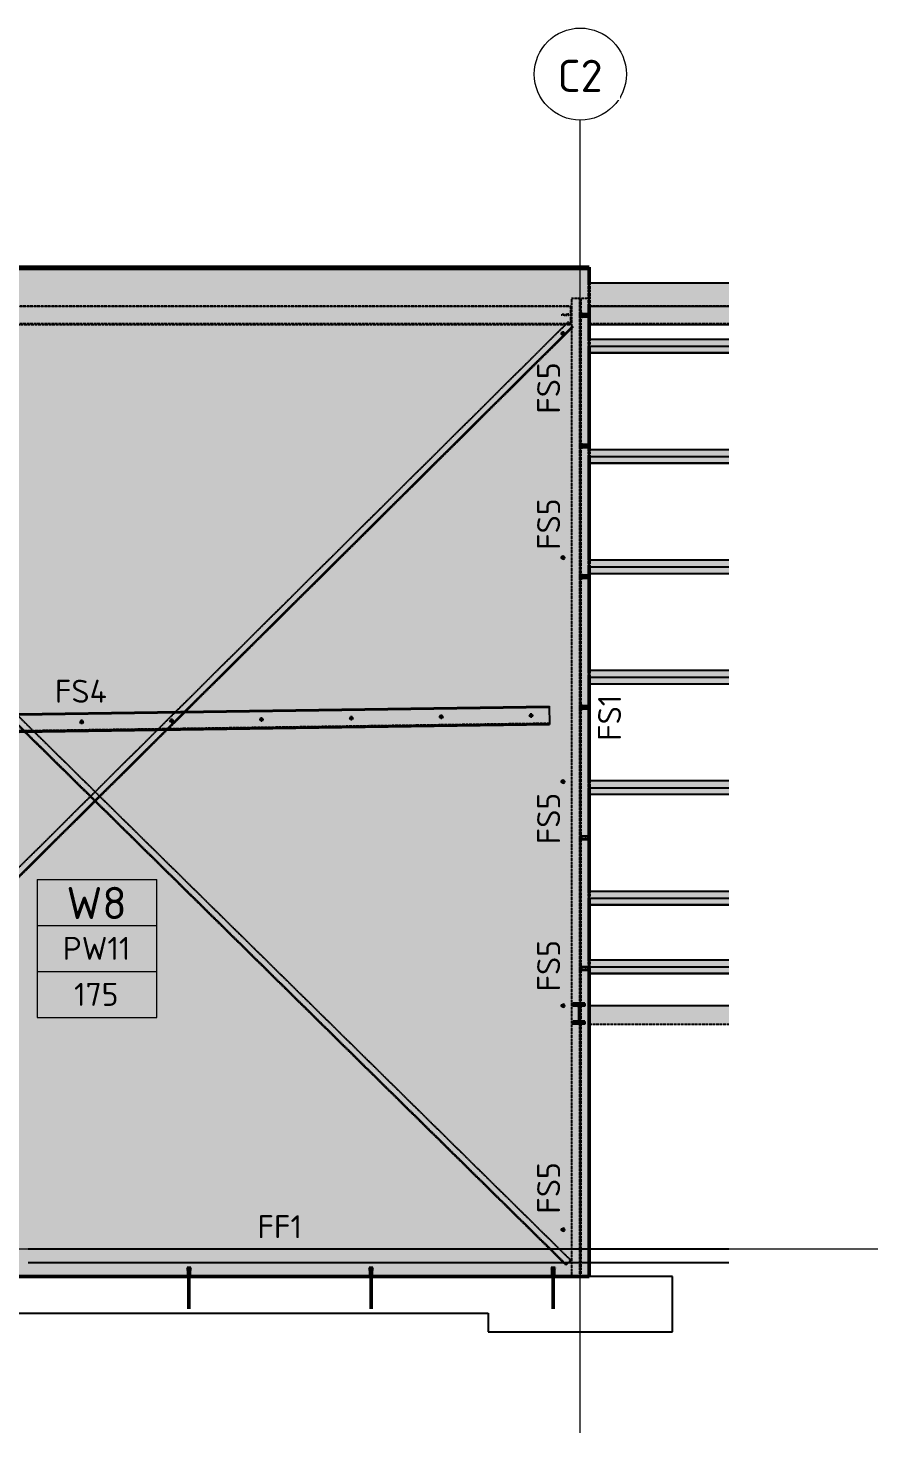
# Model space of a CAD drawing. Header units: millimetres. Extents: x -1292747 to -1174108, y -8316 to 50210.
# Drawn here: x -1259124 to -1249891, y 3200 to 18470 of the extents above; entities that cross this region are included whole.
import ezdxf

# ---------------------------------------------------------------- set-up
doc = ezdxf.new("R2010")
doc.units = ezdxf.units.MM
for name, pattern in [('Hidden', [4, 3, -1]), ('Hidden Double', [7, 5, -2]), ('Hidden Half', [3, 2, -1])]:
    doc.linetypes.add(name, pattern=pattern)
for name, color, linetype, lineweight in [('A-060-M_DETAIL', 3, 'Continuous', 25), ('A-200-A_WALL', 211, 'Continuous', 18), ('A-200-H_WALL', 111, 'Continuous', 13), ('A-200-M_WALL_EXT', 113, 'Continuous', 13), ('A-200-MH_WALL', 110, 'Hidden', 13), ('A-230-M_FLOOR', 192, 'Continuous', 13), ('A-230-MH_FLOOR', 190, 'Hidden Double', 13), ('S-160-M_FOUND', 171, 'Continuous', 13), ('S-280-M_STRUCT_FRAME', 12, 'Continuous', 13), ('S-280-MH_COLUMN', 52, 'Hidden Half', 13), ('Z-030-M_GRID', 191, 'Continuous', 13), ('Z-033_T_GRIDREF', 31, 'Continuous', 13), ('Z-060-M_DETAIL', 92, 'Continuous', 25), ('Z-230-A_LEVEL', 51, 'Continuous', 13)]:
    doc.layers.add(name, color=color, linetype=linetype, lineweight=lineweight)
doc.styles.add('ISOCPEUR', font='isocpeur.ttf', dxfattribs={"height": 250})
doc.styles.add('ISOCPEUR_1', font='isocpeur.ttf', dxfattribs={"height": 350})
doc.styles.add('ISOCPEUR_B', font='', dxfattribs={"height": 350})
doc.styles.get('ISOCPEUR_B').set_extended_font_data('ISOCPEUR', bold=True)

# ---------------------------------------------------------------- blocks, each defined once
blk = doc.blocks.new('NRP_Framing-Steel-SHS - S444 - 200x200x6_0SHS-3935580-S3_501-PRECAST SECTION 3C')
at = {"layer": 'S-280-M_STRUCT_FRAME', "linetype": 'Hidden', "lineweight": 25}
for p, q in [((-1653454, 15442), (-1654973, 15442)), ((-1653454, 15254), (-1654973, 15254))]:
    blk.add_line(p, q, dxfattribs=at)
blk = doc.blocks.new('NRP_Framing-Steel-UB - R108 - 200UB25_4-4138963-S3_501-PRECAST SECTION 3C')
at = {"layer": 'S-280-M_STRUCT_FRAME', "linetype": 'Hidden', "lineweight": 25}
h = blk.add_hatch(color=256, dxfattribs=at)
h.paths.add_polyline_path([(-1655151, 7668), (-1655018, 7668), (-1655018, 7676), (-1655151, 7676)])
h.paths.add_polyline_path([(-1655075, 7676), (-1655078, 7678), (-1655081, 7681), (-1655082, 7685), (-1655081, 7859), (-1655078, 7862), (-1655075, 7864), (-1655092, 7863), (-1655089, 7860), (-1655088, 7857), (-1655087, 7855), (-1655088, 7681), (-1655091, 7678), (-1655094, 7676)])
h.paths.add_polyline_path([(-1655096, 7864), (-1655018, 7864), (-1655018, 7872), (-1655151, 7872), (-1655151, 7864)])
for points in [[(-1655096, 7840), (-1655096, 7864), (-1655151, 7864), (-1655151, 7840)], [(-1655087, 7831), (-1655089, 7859), (-1655092, 7862), (-1655094, 7864), (-1655096, 7863), (-1655096, 7840), (-1655092, 7838), (-1655088, 7834), (-1655088, 7832)], [(-1655082, 7831), (-1655080, 7835), (-1655077, 7839), (-1655073, 7840), (-1655073, 7864), (-1655077, 7862), (-1655080, 7859), (-1655081, 7857), (-1655082, 7833)], [(-1655018, 7840), (-1655018, 7864), (-1655073, 7864), (-1655073, 7840), (-1655050, 7840)], [(-1655151, 7644), (-1655018, 7644), (-1655018, 7668), (-1655151, 7668)]]:
    blk.add_hatch(color=256, dxfattribs=at).paths.add_polyline_path(points)
at = {"layer": 'S-280-M_STRUCT_FRAME', "lineweight": 25}
for p, q in [((-1655018, 7872), (-1655151, 7872)), ((-1655151, 7872), (-1655151, 7864)), ((-1655151, 7864), (-1655096, 7864)), ((-1655151, 7864), (-1655151, 7840)), ((-1655096, 7840), (-1655151, 7840)), ((-1655087, 7855), (-1655087, 7685)), ((-1655082, 7685), (-1655082, 7855)), ((-1655073, 7864), (-1655018, 7864)), ((-1655018, 7840), (-1655073, 7840)), ((-1655018, 7864), (-1655018, 7872)), ((-1655018, 7864), (-1655018, 7840)), ((-1655096, 7676), (-1655151, 7676)), ((-1655151, 7676), (-1655151, 7668)), ((-1655151, 7668), (-1655018, 7668)), ((-1655151, 7668), (-1655151, 7644)), ((-1655018, 7644), (-1655151, 7644)), ((-1655018, 7676), (-1655073, 7676)), ((-1655018, 7668), (-1655018, 7676)), ((-1655018, 7668), (-1655018, 7644))]:
    blk.add_line(p, q, dxfattribs=at)
at = {"layer": 'S-280-M_STRUCT_FRAME', "lineweight": 25, "flags": 128}
for points in [[(-1655096, 7864), (-1655094, 7864), (-1655092, 7863), (-1655091, 7862), (-1655089, 7860), (-1655088, 7859), (-1655088, 7857), (-1655087, 7855)], [(-1655082, 7855), (-1655081, 7857), (-1655081, 7859), (-1655080, 7860), (-1655078, 7862), (-1655077, 7863), (-1655075, 7864), (-1655073, 7864)], [(-1655087, 7685), (-1655088, 7683), (-1655088, 7681), (-1655089, 7679), (-1655091, 7678), (-1655092, 7677), (-1655094, 7676), (-1655096, 7676)], [(-1655073, 7676), (-1655075, 7676), (-1655077, 7677), (-1655078, 7678), (-1655080, 7679), (-1655081, 7681), (-1655081, 7683), (-1655082, 7685)]]:
    blk.add_lwpolyline(points, dxfattribs=at)
at = {"layer": 'S-280-M_STRUCT_FRAME', "lineweight": 25}
for centre, major_axis, start_param, end_param in [((-1655096, 7831), (-8.9, 0), 3.18442, 4.712389), ((-1655073, 7831), (8.9, 0), 1.570796, 3.098766)]:
    blk.add_ellipse(centre, major_axis=major_axis, ratio=0.99863, start_param=start_param, end_param=end_param, dxfattribs=at)
blk = doc.blocks.new('NRP_Framing-Steel-PFC - B306 - 200PFC-4148600-S3_501-PRECAST SECTION 3C')
at = {"layer": 'S-280-M_STRUCT_FRAME', "linetype": 'Hidden', "lineweight": 25}
for points in [[(-1665746, 10940), (-1655405, 11088), (-1655405, 11100), (-1665746, 10952)], [(-1665743, 10776), (-1655402, 10924), (-1655405, 11076), (-1665745, 10928), (-1665745, 10914)], [(-1665743, 10764), (-1655402, 10913), (-1655402, 10924), (-1665743, 10776), (-1665743, 10765)], [(-1665743, 10752), (-1655402, 10900), (-1655402, 10912), (-1665743, 10764)]]:
    blk.add_hatch(color=256, dxfattribs=at).paths.add_polyline_path(points)
h = blk.add_hatch(color=256, dxfattribs=at)
h.paths.add_polyline_path([(-1665745, 10928), (-1655405, 11076), (-1655405, 11088), (-1665746, 10940), (-1665746, 10931)])
h.paths.add_polyline_path([(-1665745, 10931), (-1665746, 10931), (-1665543, 10934)])
at = {"layer": 'S-280-M_STRUCT_FRAME', "lineweight": 25}
for p, q in [((-1665746, 10952), (-1655405, 11100)), ((-1665746, 10940), (-1655405, 11088)), ((-1655405, 11100), (-1655405, 11088)), ((-1655405, 11088), (-1655405, 11076)), ((-1655405, 11076), (-1655402, 10924)), ((-1665746, 10940), (-1665746, 10952)), ((-1665745, 10928), (-1665746, 10940)), ((-1665743, 10776), (-1665745, 10928)), ((-1665743, 10764), (-1655402, 10912)), ((-1665743, 10752), (-1655402, 10900)), ((-1655402, 10924), (-1655402, 10912)), ((-1655402, 10912), (-1655402, 10900)), ((-1665743, 10764), (-1665743, 10776)), ((-1665743, 10752), (-1665743, 10764))]:
    blk.add_line(p, q, dxfattribs=at)
at = {"layer": 'S-280-M_STRUCT_FRAME', "linetype": 'Hidden', "lineweight": 25}
for p, q in [((-1655405, 11088), (-1665746, 10940)), ((-1655402, 10912), (-1665743, 10764))]:
    blk.add_line(p, q, dxfattribs=at)
blk = doc.blocks.new('NRP_Column-Steel-UB - SC122 - 460UB74_6-4109969-S3_501-PRECAST SECTION 3C')
at = {"layer": 'S-280-MH_COLUMN', "linetype": 'Hidden', "lineweight": 25}
for p, q in [((-1655073, 15368), (-1655073, 15532)), ((-1655064, 15532), (-1655064, 15364)), ((-1655073, 13948), (-1655073, 15327)), ((-1655064, 15331), (-1655064, 13944)), ((-1655073, 12528), (-1655073, 13907)), ((-1655064, 13911), (-1655064, 12524)), ((-1655073, 11108), (-1655073, 12487)), ((-1655064, 12491), (-1655064, 11104)), ((-1655073, 9688), (-1655073, 11067)), ((-1655064, 11071), (-1655064, 9684)), ((-1655073, 8268), (-1655073, 9647)), ((-1655064, 9651), (-1655064, 8264)), ((-1655073, 4900), (-1655073, 8227)), ((-1655064, 8231), (-1655064, 4900))]:
    blk.add_line(p, q, dxfattribs=at)
blk = doc.blocks.new('NRP_Framing-Steel-SHS - S444 - 200x200x6_0SHS-3936197-S3_501-PRECAST SECTION 3C')
at = {"layer": 'S-280-M_STRUCT_FRAME', "linetype": 'Hidden', "lineweight": 25}
for p, q in [((-1655176, 15442), (-1665568, 15442)), ((-1655176, 15254), (-1665568, 15254))]:
    blk.add_line(p, q, dxfattribs=at)
blk = doc.blocks.new('NRP_Framing-Steel-EA - RB725 - 75x75x8EA-3936348-S3_501-PRECAST SECTION 3C')
at = {"layer": 'S-280-M_STRUCT_FRAME', "linetype": 'Hidden', "lineweight": 25}
for p, q in [((-1655275, 15354), (-1655221, 15349)), ((-1655266, 15360), (-1655224, 15357)), ((-1655188, 15360), (-1655224, 15357)), ((-1655224, 15357), (-1655224, 15354)), ((-1655221, 15349), (-1655189, 15352))]:
    blk.add_line(p, q, dxfattribs=at)
for start_param, end_param in [(1.690406, 3.039974), (3.141593, 3.261202)]:
    blk.add_ellipse((-1655221, 15354), major_axis=(0.41, 4.98), ratio=0.68301, start_param=start_param, end_param=end_param, dxfattribs=at)
blk = doc.blocks.new('NRP_Framing-Steel-EA - WB725 - 75x75x8EA-3952099-S3_501-PRECAST SECTION 3C')
at = {"layer": 'S-280-M_STRUCT_FRAME', "linetype": 'Hidden', "lineweight": 25}
for p, q in [((-1665583, 15229), (-1665530, 15282)), ((-1655173, 5078), (-1665530, 15282)), ((-1655225, 5025), (-1665583, 15229)), ((-1655220, 5030), (-1665578, 15235)), ((-1655173, 5078), (-1655225, 5025))]:
    blk.add_line(p, q, dxfattribs=at)
blk = doc.blocks.new('NRP_Framing-Steel-EA - WB725 - 75x75x8EA-3952101-S3_501-PRECAST SECTION 3C')
at = {"layer": 'S-280-M_STRUCT_FRAME', "linetype": 'Hidden', "lineweight": 25}
for p, q in [((-1655201, 15274), (-1665534, 5009)), ((-1655201, 15274), (-1655201, 15274)), ((-1655198, 15271), (-1655201, 15274)), ((-1655198, 15271), (-1655160, 15232)), ((-1665487, 4962), (-1655154, 15227)), ((-1655154, 15227), (-1665487, 4962)), ((-1655148, 15221), (-1665481, 4956)), ((-1655160, 15232), (-1655154, 15227)), ((-1655154, 15226), (-1655154, 15227)), ((-1655150, 15223), (-1655154, 15227)), ((-1655150, 15223), (-1655148, 15221)), ((-1665534, 5009), (-1665531, 5006)), ((-1665534, 5009), (-1665534, 5009)), ((-1665493, 4967), (-1665531, 5006)), ((-1665487, 4962), (-1665493, 4967)), ((-1665487, 4962), (-1665484, 4958)), ((-1665487, 4962), (-1665487, 4962)), ((-1665481, 4956), (-1665484, 4958))]:
    blk.add_line(p, q, dxfattribs=at)
blk = doc.blocks.new('NRP_Framing-Steel-SHS - S444 - 200x200x6_0SHS-4135993-S3_501-PRECAST SECTION 3C')
at = {"layer": 'S-280-M_STRUCT_FRAME', "linetype": 'Hidden', "lineweight": 25}
for points in [[(-1653454, 7827), (-1653454, 7842), (-1654973, 7842), (-1654973, 7828), (-1653880, 7827)], [(-1654973, 7828), (-1654973, 7829), (-1654973, 7828)], [(-1653454, 7657), (-1653454, 7827), (-1654973, 7828), (-1654973, 7658)], [(-1653454, 7642), (-1653454, 7657), (-1654973, 7658), (-1654973, 7643)]]:
    blk.add_hatch(color=256, dxfattribs=at).paths.add_polyline_path(points)
at = {"layer": 'S-280-M_STRUCT_FRAME', "lineweight": 25}
for p, q in [((-1653454, 7842), (-1654973, 7843)), ((-1654973, 7843), (-1654973, 7843)), ((-1654973, 7837), (-1654973, 7837)), ((-1654973, 7658), (-1654973, 7828)), ((-1654973, 7658), (-1654973, 7828)), ((-1654973, 7649), (-1654973, 7649)), ((-1654973, 7643), (-1654973, 7643))]:
    blk.add_line(p, q, dxfattribs=at)
at = {"layer": 'S-280-M_STRUCT_FRAME', "linetype": 'Hidden', "lineweight": 25}
blk.add_line((-1654973, 7643), (-1653454, 7642), dxfattribs=at)
at = {"layer": 'S-280-M_STRUCT_FRAME', "lineweight": 25}
for centre, major_axis, start_param, end_param in [((-1654973, 7828), (0, 15), 4.712389, 6.283185), ((-1654973, 7828), (0, 15), 0, 0.92079), ((-1654973, 7828), (0, 9), 0, 1.570797), ((-1654973, 7658), (0, 15), 3.141593, 4.712389), ((-1654973, 7658), (0, 9), 1.570797, 3.141593), ((-1654973, 7658), (0, 15), 2.220803, 3.141593)]:
    blk.add_ellipse(centre, major_axis=major_axis, ratio=0.002303, start_param=start_param, end_param=end_param, dxfattribs=at)
at = {"layer": 'S-280-M_STRUCT_FRAME', "linetype": 'Hidden', "lineweight": 25}
for centre, major_axis, start_param, end_param in [((-1654973, 7828), (0, 15), 0.924107, 1.570797), ((-1654973, 7828), (0, 9), 4.712389, 5.759587), ((-1654973, 7658), (0, 15), 1.570797, 2.217487), ((-1654973, 7658), (0, 9), 3.665192, 4.712389)]:
    blk.add_ellipse(centre, major_axis=major_axis, ratio=0.002303, start_param=start_param, end_param=end_param, dxfattribs=at)
blk = doc.blocks.new('NRP_Precast Connection Single _v2_ - F_ - STEEL DETAIL _PFC ON TOP OF WALL_-4221815-S3_501-PRECAST SECTION 3C')
at = {"layer": 'Z-060-M_DETAIL', "lineweight": 18}
blk.add_hatch(color=256, dxfattribs=at).paths.add_polyline_path([(-1655055, 9662), (-1655050, 9663), (-1655047, 9668), (-1655047, 9669), (-1655052, 9674), (-1655056, 9673), (-1655058, 9671), (-1655059, 9666)])
at = {"layer": 'Z-060-M_DETAIL', "lineweight": 35}
for p, q in [((-1655068, 9689), (-1655073, 9689)), ((-1655073, 9689), (-1655073, 9647)), ((-1655073, 9647), (-1655068, 9647)), ((-1655063, 9684), (-1655068, 9689)), ((-1655068, 9647), (-1655063, 9652)), ((-1655043, 9684), (-1655063, 9684)), ((-1655063, 9652), (-1655043, 9652)), ((-1655040, 9681), (-1655043, 9684)), ((-1655043, 9652), (-1655040, 9655)), ((-1654978, 9681), (-1655040, 9681)), ((-1655040, 9655), (-1654978, 9655)), ((-1654978, 9676), (-1654978, 9681)), ((-1654978, 9660), (-1654978, 9676)), ((-1654978, 9655), (-1654978, 9660))]:
    blk.add_line(p, q, dxfattribs=at)
at = {"layer": 'Z-060-M_DETAIL', "lineweight": 18}
for p, q in [((-1654978, 9676), (-1655013, 9676)), ((-1655013, 9676), (-1655013, 9660)), ((-1655013, 9660), (-1654978, 9660))]:
    blk.add_line(p, q, dxfattribs=at)
for start, end in [(90, 270), (270, 90)]:
    blk.add_arc((-1655053, 9668), 6, start, end, dxfattribs=at)
blk = doc.blocks.new('NRP_Precast Connection Single _v2_ - F_ - STRING DETAIL ONLY _BOLT PLAN_-1875139-S3_501-PRECAST SECTION 3C')
at = {"layer": 'Z-060-M_DETAIL'}
for p, q in [((-1656589, 10998), (-1656597, 10983)), ((-1656571, 10998), (-1656589, 10998)), ((-1656563, 10983), (-1656571, 10998)), ((-1656588, 10968), (-1656597, 10983)), ((-1656571, 10968), (-1656588, 10968)), ((-1656563, 10983), (-1656571, 10968))]:
    blk.add_line(p, q, dxfattribs=at)
at = {"layer": 'Z-060-M_DETAIL', "lineweight": 13}
for p, q in [((-1656580, 10983), (-1656580, 11008)), ((-1656605, 10983), (-1656580, 10983)), ((-1656555, 10984), (-1656580, 10983)), ((-1656580, 10983), (-1656580, 10958))]:
    blk.add_line(p, q, dxfattribs=at)
at = {"layer": 'Z-060-M_DETAIL'}
blk.add_circle((-1656580, 10983), 10, dxfattribs=at)
blk = doc.blocks.new('NRP_Precast Connection Single _v2_ - F_ - BASE DETAIL _SLAB_-1252420-S3_501-PRECAST SECTION 3C')
at = {"layer": 'Z-060-M_DETAIL', "lineweight": 50}
blk.add_hatch(color=256, dxfattribs=at).paths.add_polyline_path([(-1664018, 4969), (-1664017, 4969), (-1664013, 4972), (-1664012, 4977), (-1664017, 4981), (-1664021, 4980), (-1664024, 4977), (-1664024, 4974), (-1664020, 4969)])
at = {"layer": 'Z-060-M_DETAIL', "lineweight": 35}
for p, q in [((-1663997, 4995), (-1664039, 4995)), ((-1664039, 4995), (-1664039, 4990)), ((-1664039, 4990), (-1664034, 4985)), ((-1664034, 4985), (-1664034, 4965)), ((-1664034, 4965), (-1664031, 4962)), ((-1664031, 4962), (-1664031, 4900)), ((-1664031, 4900), (-1664026, 4900)), ((-1664026, 4900), (-1664010, 4900)), ((-1664010, 4900), (-1664005, 4900)), ((-1664005, 4962), (-1664002, 4965)), ((-1664005, 4900), (-1664005, 4962)), ((-1664002, 4985), (-1663997, 4990)), ((-1664002, 4965), (-1664002, 4985)), ((-1663997, 4990), (-1663997, 4995))]:
    blk.add_line(p, q, dxfattribs=at)
at = {"layer": 'Z-060-M_DETAIL', "lineweight": 18}
for p, q in [((-1664010, 4935), (-1664026, 4935)), ((-1664026, 4935), (-1664026, 4900)), ((-1664010, 4900), (-1664010, 4935))]:
    blk.add_line(p, q, dxfattribs=at)
at = {"layer": 'Z-060-M_DETAIL', "lineweight": 50}
blk.add_line((-1664018, 4935), (-1664018, 4550), dxfattribs=at)
at = {"layer": 'Z-060-M_DETAIL', "lineweight": 18}
for start, end in [(0, 180), (180, 0)]:
    blk.add_arc((-1664018, 4975), 6, start, end, dxfattribs=at)
blk = doc.blocks.new('NRP_Precast Connection Single _v2_ - F_ - STRING DETAIL ONLY _FERRULE PLAN_-1836418-S3_501-PRECAST SECTION 3C')
at = {"layer": 'Z-060-M_DETAIL', "lineweight": 13}
for p, q in [((-1665656, 14229), (-1665681, 14229)), ((-1665656, 14254), (-1665656, 14229)), ((-1665656, 14204), (-1665656, 14229)), ((-1665656, 14229), (-1665631, 14229))]:
    blk.add_line(p, q, dxfattribs=at)
at = {"layer": 'Z-060-M_DETAIL'}
for p, q in [((-1665656, 14246), (-1665671, 14237)), ((-1665671, 14237), (-1665671, 14220)), ((-1665671, 14220), (-1665656, 14211)), ((-1665656, 14246), (-1665641, 14237)), ((-1665641, 14220), (-1665656, 14211)), ((-1665641, 14237), (-1665641, 14220))]:
    blk.add_line(p, q, dxfattribs=at)
blk.add_circle((-1665656, 14229), 10, dxfattribs=at)
blk = doc.blocks.new('Grid - NRP_Grid-Head-320187-S3_501-PRECAST SECTION 3C')
at = {"layer": 'Z-033_T_GRIDREF'}
blk.add_circle((-1665568, 17970), 500, dxfattribs=at)
blk = doc.blocks.new('NRP_Wall Instance Details Tag _v2_ - Details-2288399-S3_501-PRECAST SECTION 3C')
at = {"layer": 'A-200-A_WALL'}
for p, q in [((-1660970, 9216), (-1659670, 9216)), ((-1660970, 9216), (-1660970, 7716)), ((-1659670, 7716), (-1659670, 9216)), ((-1660970, 8716), (-1659670, 8716)), ((-1660970, 8216), (-1659670, 8216)), ((-1660970, 7716), (-1659670, 7716)), ((-1660970, 7716), (-1659670, 7716))]:
    blk.add_line(p, q, dxfattribs=at)

msp = doc.modelspace()

# ---------------------------------------------------------------- hatches: boundary and pattern name
at = {"layer": 'A-200-H_WALL'}
h = msp.add_hatch(color=256, dxfattribs=at)
h.paths.add_polyline_path([(-1263432.3, 4900), (-1260485.4, 4900), (-1260485.4, 7262.1), (-1259555.4, 7262.1), (-1259555.4, 4900), (-1259368.4, 4900), (-1259368.9, 4962), (-1259371.4, 4965), (-1259371.4, 4985), (-1259376.4, 4990), (-1259376.4, 4995), (-1259334.4, 4995), (-1259334.4, 4990), (-1259339.4, 4985), (-1259339.4, 4965), (-1259342.4, 4961.4), (-1259342.4, 4900), (-1257389.7, 4900), (-1257390.2, 4962), (-1257392.7, 4965), (-1257392.7, 4985), (-1257397.7, 4990), (-1257397.7, 4995), (-1257355.7, 4995), (-1257355.7, 4990), (-1257360.7, 4985), (-1257360.7, 4965), (-1257363.7, 4961.4), (-1257363.7, 4900), (-1255411.1, 4900), (-1255411.5, 4962), (-1255414.1, 4965), (-1255414.1, 4985), (-1255419.1, 4990), (-1255419.1, 4995), (-1255377.1, 4995), (-1255377.1, 4990), (-1255382.1, 4985), (-1255382.1, 4965), (-1255385.1, 4961.4), (-1255385.1, 4900), (-1253432.4, 4900), (-1253432.9, 4962), (-1253435.4, 4965), (-1253435.4, 4985), (-1253440.4, 4990), (-1253440.4, 4995), (-1253398.4, 4995), (-1253398.4, 4990), (-1253403.4, 4985), (-1253403.4, 4965), (-1253406.4, 4961.4), (-1253406.4, 4900), (-1253029.4, 4900), (-1253029.4, 15856.1), (-1263624.4, 15856.1), (-1263624.4, 10954.6), (-1253461, 11100.1), (-1253458.5, 10900.1), (-1263624.4, 10754.6), (-1263624.4, 4900), (-1263437.3, 4900)])
h.paths.add_polyline_path([(-1260737.3, 4900.1), (-1260737.8, 4962.1), (-1260740.3, 4965.1), (-1260740.3, 4985.1), (-1260745.3, 4990.1), (-1260745.3, 4995.1), (-1260703.3, 4995.1), (-1260703.3, 4990.1), (-1260708.3, 4985.1), (-1260708.3, 4965.1), (-1260711.3, 4961.5), (-1260711.3, 4900.1), (-1260732.3, 4900.1)])
h.paths.add_polyline_path([(-1263411.3, 4900.1), (-1263437.3, 4900.1), (-1263437.8, 4962.1), (-1263440.3, 4965.1), (-1263440.3, 4985.1), (-1263445.3, 4990.1), (-1263445.3, 4995.1), (-1263403.3, 4995.1), (-1263403.3, 4990.1), (-1263408.3, 4985.1), (-1263408.3, 4965.1), (-1263411.3, 4961.5)])
h.paths.add_polyline_path([(-1262061.3, 4900.1), (-1262087.3, 4900.1), (-1262087.8, 4962.1), (-1262090.3, 4965.1), (-1262090.3, 4985.1), (-1262095.3, 4990.1), (-1262095.3, 4995.1), (-1262053.3, 4995.1), (-1262053.3, 4990.1), (-1262058.3, 4985.1), (-1262058.3, 4965.1), (-1262061.3, 4961.5)])
h.paths.add_polyline_path([(-1253207.1, 7644.4), (-1253207.1, 7675.9), (-1253074.1, 7675.9), (-1253074.1, 7644.4)])
h.paths.add_polyline_path([(-1253132.7, 7676.1), (-1253148.6, 7676.8), (-1253145.5, 7679.2), (-1253143.7, 7682.8), (-1253143.5, 7684.8), (-1253144.4, 7834.3), (-1253146.9, 7837.5), (-1253150.4, 7839.3), (-1253152.4, 7839.5), (-1253207.1, 7839.5), (-1253207.1, 7871.5), (-1253074.1, 7871.5), (-1253074.1, 7839.5), (-1253132.7, 7838.6), (-1253135.8, 7836.1), (-1253137.5, 7832.3), (-1253137.7, 7823.8), (-1253136.8, 7680.9), (-1253134.4, 7677.8), (-1253130.8, 7676.1)])
h.paths.add_polyline_path([(-1253124.4, 8226.7), (-1253129.4, 8226.7), (-1253129.4, 8268.7), (-1253124.4, 8268.7), (-1253119.4, 8263.7), (-1253099.4, 8263.7), (-1253095.8, 8260.7), (-1253034.4, 8260.7), (-1253034.4, 8234.7), (-1253096.4, 8234.7), (-1253099.4, 8231.7), (-1253119.4, 8231.7)])
h.paths.add_polyline_path([(-1253129.4, 9646.7), (-1253129.4, 9688.7), (-1253124.4, 9688.7), (-1253119.4, 9683.7), (-1253099.4, 9683.7), (-1253095.8, 9680.7), (-1253034.4, 9680.7), (-1253034.4, 9654.7), (-1253096.4, 9654.7), (-1253099.4, 9651.7), (-1253119.4, 9651.7), (-1253124.4, 9646.7)])
h.paths.add_polyline_path([(-1253129.4, 11066.7), (-1253129.4, 11108.7), (-1253124.4, 11108.7), (-1253119.4, 11103.7), (-1253099.4, 11103.7), (-1253095.8, 11100.7), (-1253034.4, 11100.7), (-1253034.4, 11074.7), (-1253096.4, 11074.7), (-1253099.4, 11071.7), (-1253119.4, 11071.7), (-1253124.4, 11066.7)])
h.paths.add_polyline_path([(-1253124.4, 12486.7), (-1253129.4, 12486.7), (-1253129.4, 12528.7), (-1253124.4, 12528.7), (-1253119.4, 12523.7), (-1253099.4, 12523.7), (-1253095.8, 12520.7), (-1253034.4, 12520.7), (-1253034.4, 12494.7), (-1253096.4, 12494.7), (-1253099.4, 12491.7), (-1253119.4, 12491.7)])
h.paths.add_polyline_path([(-1253124.4, 13906.7), (-1253129.4, 13906.7), (-1253129.4, 13948.7), (-1253124.4, 13948.7), (-1253119.4, 13943.7), (-1253099.4, 13943.7), (-1253095.8, 13940.7), (-1253034.4, 13940.7), (-1253034.4, 13914.7), (-1253096.4, 13914.7), (-1253099.4, 13911.7), (-1253119.4, 13911.7)])
h.paths.add_polyline_path([(-1253124.4, 15326.7), (-1253129.4, 15326.7), (-1253129.4, 15368.7), (-1253124.4, 15368.7), (-1253119.4, 15363.7), (-1253099.4, 15363.7), (-1253095.8, 15360.7), (-1253034.4, 15360.7), (-1253034.4, 15334.7), (-1253096.4, 15334.7), (-1253099.4, 15331.7), (-1253119.4, 15331.7)])
at = {"layer": 'A-200-M_WALL_EXT'}
msp.add_hatch(color=256, dxfattribs=at).paths.add_polyline_path([(-1263624.4, 15856.1), (-1253029.4, 15856.1), (-1253029.4, 15871.4), (-1263624.4, 15871.4)])
at = {"layer": 'S-280-M_STRUCT_FRAME'}
for points in [[(-1251510.2, 15689.2), (-1251510.2, 15696.6), (-1253029.4, 15695.6), (-1253029.4, 15689.2), (-1252361.2, 15689.2)], [(-1252042.1, 15454), (-1251510.2, 15454), (-1251510.2, 15689.2), (-1253029.4, 15689.2), (-1253029.4, 15454), (-1252095.2, 15454)], [(-1251510.2, 15446.6), (-1251510.2, 15454), (-1253029.4, 15454), (-1253029.4, 15446.6), (-1251563.4, 15446.6)], [(-1253029.4, 15432.7), (-1251510.2, 15432.7), (-1251510.2, 15446.6), (-1253029.4, 15445.7), (-1253029.4, 15436.6)], [(-1253029.4, 15262.7), (-1251510.2, 15262.7), (-1251510.2, 15432.7), (-1253029.4, 15432.7), (-1253029.4, 15339.8)], [(-1253029.4, 15247.7), (-1251510.2, 15248.2), (-1251510.2, 15262.7), (-1253029.4, 15262.7), (-1253029.4, 15248.2)], [(-1251510.2, 15082.5), (-1251510.2, 15086.4), (-1253029.4, 15085.2), (-1253029.4, 15082.5), (-1251935.7, 15082.5)], [(-1251510.2, 15017.4), (-1251510.2, 15082.5), (-1253029.4, 15082.5), (-1253029.4, 15017.4), (-1251935.7, 15017.4)], [(-1251510.2, 15013.5), (-1251510.2, 15017.4), (-1253029.4, 15016.4), (-1253029.4, 15013.5), (-1251935.7, 15013.5)], [(-1251510.2, 15011.5), (-1251510.2, 15013.5), (-1253029.4, 15012.5), (-1253029.4, 15011.5), (-1251935.7, 15011.5)], [(-1251510.2, 14943.3), (-1251510.2, 15011.5), (-1253029.4, 15011.5), (-1253029.4, 14943.3), (-1251935.7, 14943.3)], [(-1251510.2, 14941.3), (-1251510.2, 14943.3), (-1253029.4, 14942.3), (-1253029.4, 14941.3), (-1251935.7, 14941.3)], [(-1251510.2, 14939.4), (-1251510.2, 14941.3), (-1253029.4, 14941.3), (-1253029.4, 14939.4), (-1251935.7, 14939.4)], [(-1251510.2, 13882.5), (-1251510.2, 13886.4), (-1253029.4, 13885.2), (-1253029.4, 13882.5), (-1252361.2, 13882.5)], [(-1251510.2, 13817.4), (-1251510.2, 13882.5), (-1253029.4, 13882.5), (-1253029.4, 13817.4), (-1252361.2, 13817.4)], [(-1251510.2, 13813.5), (-1251510.2, 13817.4), (-1253029.4, 13816.4), (-1253029.4, 13813.5), (-1252361.2, 13813.5)], [(-1251510.2, 13811.5), (-1251510.2, 13813.5), (-1253029.4, 13812.5), (-1253029.4, 13811.5), (-1252361.2, 13811.5)], [(-1251510.2, 13743.3), (-1251510.2, 13811.5), (-1253029.4, 13811.5), (-1253029.4, 13743.3), (-1252361.2, 13743.3)], [(-1251510.2, 13741.3), (-1251510.2, 13743.3), (-1253029.4, 13742.3), (-1253029.4, 13741.3), (-1252361.2, 13741.3)], [(-1251510.2, 13739.4), (-1251510.2, 13741.3), (-1253029.4, 13741.3), (-1253029.4, 13739.4), (-1252361.2, 13739.4)], [(-1251510.2, 12682.5), (-1251510.2, 12686.4), (-1253029.4, 12685.2), (-1253029.4, 12682.5), (-1251935.7, 12682.5)], [(-1251510.2, 12617.4), (-1251510.2, 12682.5), (-1253029.4, 12682.5), (-1253029.4, 12617.4), (-1251935.7, 12617.4)], [(-1251510.2, 12613.5), (-1251510.2, 12617.4), (-1253029.4, 12616.4), (-1253029.4, 12613.5), (-1251935.7, 12613.5)], [(-1251510.2, 12611.5), (-1251510.2, 12613.5), (-1253029.4, 12612.5), (-1253029.4, 12611.5), (-1251935.7, 12611.5)], [(-1251510.2, 12543.3), (-1251510.2, 12611.5), (-1253029.4, 12611.5), (-1253029.4, 12543.3), (-1251935.7, 12543.3)], [(-1251510.2, 12541.3), (-1251510.2, 12543.3), (-1253029.4, 12542.3), (-1253029.4, 12541.3), (-1251935.7, 12541.3)], [(-1251510.2, 12539.4), (-1251510.2, 12541.3), (-1253029.4, 12541.3), (-1253029.4, 12539.4), (-1251935.7, 12539.4)], [(-1251510.2, 11482.5), (-1251510.2, 11486.4), (-1253029.4, 11485.2), (-1253029.4, 11482.5), (-1251935.7, 11482.5)], [(-1251510.2, 11417.4), (-1251510.2, 11482.5), (-1253029.4, 11482.5), (-1253029.4, 11417.4), (-1251935.7, 11417.4)], [(-1251510.2, 11413.5), (-1251510.2, 11417.4), (-1253029.4, 11416.4), (-1253029.4, 11413.5), (-1251935.7, 11413.5)], [(-1251510.2, 11411.5), (-1251510.2, 11413.5), (-1253029.4, 11412.5), (-1253029.4, 11411.5), (-1251935.7, 11411.5)], [(-1251510.2, 11343.3), (-1251510.2, 11411.5), (-1253029.4, 11411.5), (-1253029.4, 11343.3), (-1251935.7, 11343.3)], [(-1251510.2, 11341.3), (-1251510.2, 11343.3), (-1253029.4, 11342.3), (-1253029.4, 11341.3), (-1251935.7, 11341.3)], [(-1251510.2, 11339.4), (-1251510.2, 11341.3), (-1253029.4, 11341.3), (-1253029.4, 11339.4), (-1251935.7, 11339.4)], [(-1251510.2, 10282.5), (-1251510.2, 10286.4), (-1253029.4, 10285.2), (-1253029.4, 10282.5), (-1251935.7, 10282.5)], [(-1251510.2, 10217.4), (-1251510.2, 10282.5), (-1253029.4, 10282.5), (-1253029.4, 10217.4), (-1251935.7, 10217.4)], [(-1251510.2, 10213.5), (-1251510.2, 10217.4), (-1253029.4, 10216.4), (-1253029.4, 10213.5), (-1251935.7, 10213.5)], [(-1251510.2, 10211.5), (-1251510.2, 10213.5), (-1253029.4, 10212.5), (-1253029.4, 10211.5), (-1251935.7, 10211.5)], [(-1251510.2, 10143.3), (-1251510.2, 10211.5), (-1253029.4, 10211.5), (-1253029.4, 10143.3), (-1251935.7, 10143.3)], [(-1251510.2, 10141.3), (-1251510.2, 10143.3), (-1253029.4, 10142.3), (-1253029.4, 10141.3), (-1251935.7, 10141.3)], [(-1251510.2, 10139.4), (-1251510.2, 10141.3), (-1253029.4, 10141.3), (-1253029.4, 10139.4), (-1251935.7, 10139.4)], [(-1251510.2, 9082.5), (-1251510.2, 9086.4), (-1253029.4, 9085.2), (-1253029.4, 9082.5), (-1251935.7, 9082.5)], [(-1251510.2, 9017.4), (-1251510.2, 9082.5), (-1253029.4, 9082.5), (-1253029.4, 9017.4), (-1251935.7, 9017.4)], [(-1251510.2, 9013.5), (-1251510.2, 9017.4), (-1253029.4, 9016.4), (-1253029.4, 9013.5), (-1251935.7, 9013.5)], [(-1251510.2, 9011.5), (-1251510.2, 9013.5), (-1253029.4, 9012.5), (-1253029.4, 9011.5), (-1251935.7, 9011.5)], [(-1251510.2, 8943.3), (-1251510.2, 9011.5), (-1253029.4, 9011.5), (-1253029.4, 8943.3), (-1251935.7, 8943.3)], [(-1251510.2, 8941.3), (-1251510.2, 8943.3), (-1253029.4, 8942.3), (-1253029.4, 8941.3), (-1251935.7, 8941.3)], [(-1251510.2, 8939.4), (-1251510.2, 8941.3), (-1253029.4, 8941.3), (-1253029.4, 8939.4), (-1251935.7, 8939.4)], [(-1251510.2, 8335.3), (-1251510.2, 8339.2), (-1253029.4, 8338.1), (-1253029.4, 8335.3), (-1252361.2, 8335.3)], [(-1251510.2, 8270.2), (-1251510.2, 8335.3), (-1253029.4, 8335.3), (-1253029.4, 8270.2), (-1251935.7, 8270.2)], [(-1251510.2, 8266.3), (-1251510.2, 8270.2), (-1253029.4, 8269.2), (-1253029.4, 8266.3), (-1251935.7, 8266.3)], [(-1251510.2, 8264.3), (-1251510.2, 8266.3), (-1253029.4, 8265.3), (-1253029.4, 8264.3), (-1251935.7, 8264.3)], [(-1251510.2, 8196.1), (-1251510.2, 8264.3), (-1253029.4, 8264.3), (-1253029.4, 8196.1), (-1251935.7, 8196.1)], [(-1251510.2, 8194.1), (-1251510.2, 8196.1), (-1253029.4, 8195.1), (-1253029.4, 8194.1), (-1251935.7, 8194.1)], [(-1251510.2, 8192.2), (-1251510.2, 8194.1), (-1253029.4, 8194.1), (-1253029.4, 8192.2), (-1251935.7, 8192.2)]]:
    msp.add_hatch(color=256, dxfattribs=at).paths.add_polyline_path(points)

# ---------------------------------------------------------------- linework, layer by layer
at = {"layer": 'A-200-M_WALL_EXT', "lineweight": 50}
for p, q in [((-1263624.4, 15871.4), (-1253029.4, 15871.4)), ((-1253029.4, 15856.1), (-1263624.4, 15856.1)), ((-1253029.4, 15696.6), (-1253029.4, 15871.4)), ((-1253029.4, 15086.3), (-1253029.4, 15446.6)), ((-1253029.4, 13886.3), (-1253029.4, 15013.6)), ((-1253029.4, 12686.3), (-1253029.4, 13813.6)), ((-1253029.4, 11486.3), (-1253029.4, 12613.6)), ((-1253029.4, 10286.3), (-1253029.4, 11413.6)), ((-1253029.4, 9086.3), (-1253029.4, 10213.6)), ((-1253029.4, 8339.1), (-1253029.4, 9013.6)), ((-1253029.4, 4900), (-1253029.4, 8266.5)), ((-1259342.4, 4900), (-1257389.7, 4900)), ((-1257363.7, 4900), (-1255411.1, 4900)), ((-1255385.1, 4900), (-1253432.4, 4900)), ((-1253406.4, 4900), (-1253029.4, 4900))]:
    msp.add_line(p, q, dxfattribs=at)
at = {"layer": 'A-200-MH_WALL', "lineweight": 50}
for p, q in [((-1253029.4, 15446.6), (-1253029.4, 15696.5)), ((-1253029.4, 15013.7), (-1253029.4, 15086.2)), ((-1253029.4, 13813.7), (-1253029.4, 13886.2)), ((-1253029.4, 12613.7), (-1253029.4, 12686.2)), ((-1253029.4, 11413.7), (-1253029.4, 11486.2)), ((-1253029.4, 10213.7), (-1253029.4, 10286.2)), ((-1253029.4, 9013.7), (-1253029.4, 9086.2)), ((-1253029.4, 8266.5), (-1253029.4, 8339))]:
    msp.add_line(p, q, dxfattribs=at)
at = {"layer": 'A-230-M_FLOOR', "lineweight": 25}
for p, q in [((-1253029.4, 5200), (-1251510.2, 5200)), ((-1253029.4, 5200), (-1253029.4, 5050)), ((-1251510.2, 5050), (-1253029.4, 5050))]:
    msp.add_line(p, q, dxfattribs=at)
at = {"layer": 'A-230-MH_FLOOR', "lineweight": 25}
for p, q in [((-1259124.3, 5200), (-1253029.4, 5200)), ((-1253029.4, 5050), (-1259124.3, 5050))]:
    msp.add_line(p, q, dxfattribs=at)
at = {"layer": 'S-160-M_FOUND', "lineweight": 25}
for p, q in [((-1257389.7, 4900), (-1259342.4, 4900)), ((-1255411.1, 4900), (-1257363.7, 4900)), ((-1254124.4, 4900), (-1255385.1, 4900)), ((-1253432.4, 4900), (-1254124.4, 4900)), ((-1252124.4, 4900), (-1253406.4, 4900)), ((-1252124.4, 4300), (-1252124.4, 4900)), ((-1264311.9, 4500), (-1254124.4, 4500)), ((-1254124.4, 4500), (-1254124.4, 4300)), ((-1254124.4, 4300), (-1252124.4, 4300))]:
    msp.add_line(p, q, dxfattribs=at)
at = {"layer": 'S-280-M_STRUCT_FRAME', "lineweight": 25}
for p, q in [((-1251510.2, 15696.6), (-1253029.4, 15696.6)), ((-1253029.4, 15696.6), (-1253029.4, 15689.2)), ((-1253029.4, 15454), (-1253029.4, 15689.2)), ((-1253029.4, 15454), (-1253029.4, 15446.6)), ((-1253029.4, 15446.6), (-1251510.2, 15446.6)), ((-1253029.4, 15247.7), (-1251510.2, 15247.7)), ((-1251510.2, 15086.4), (-1253029.4, 15086.4)), ((-1253029.4, 15082.5), (-1253029.4, 15086.4)), ((-1253029.4, 15017.4), (-1253029.4, 15082.5)), ((-1253029.4, 15013.5), (-1253029.4, 15017.4)), ((-1253029.4, 15013.5), (-1251510.2, 15013.5)), ((-1253029.4, 14941.3), (-1251510.2, 14941.3)), ((-1251510.2, 14939.4), (-1253029.4, 14939.4)), ((-1251510.2, 13886.4), (-1253029.4, 13886.4)), ((-1253029.4, 13882.5), (-1253029.4, 13886.4)), ((-1253029.4, 13817.4), (-1253029.4, 13882.5)), ((-1253029.4, 13813.5), (-1253029.4, 13817.4)), ((-1253029.4, 13813.5), (-1251510.2, 13813.5)), ((-1253029.4, 13741.3), (-1251510.2, 13741.3)), ((-1251510.2, 13739.4), (-1253029.4, 13739.4)), ((-1251510.2, 12686.4), (-1253029.4, 12686.4)), ((-1253029.4, 12682.5), (-1253029.4, 12686.4)), ((-1253029.4, 12617.4), (-1253029.4, 12682.5)), ((-1253029.4, 12613.5), (-1253029.4, 12617.4)), ((-1253029.4, 12613.5), (-1251510.2, 12613.5)), ((-1253029.4, 12541.3), (-1251510.2, 12541.3)), ((-1251510.2, 12539.4), (-1253029.4, 12539.4)), ((-1251510.2, 11486.4), (-1253029.4, 11486.4)), ((-1253029.4, 11482.5), (-1253029.4, 11486.4)), ((-1253029.4, 11417.4), (-1253029.4, 11482.5)), ((-1253029.4, 11413.5), (-1253029.4, 11417.4)), ((-1253029.4, 11413.5), (-1251510.2, 11413.5)), ((-1253029.4, 11341.3), (-1251510.2, 11341.3)), ((-1251510.2, 11339.4), (-1253029.4, 11339.4)), ((-1251510.2, 10286.4), (-1253029.4, 10286.4)), ((-1253029.4, 10282.5), (-1253029.4, 10286.4)), ((-1253029.4, 10217.4), (-1253029.4, 10282.5)), ((-1253029.4, 10213.5), (-1253029.4, 10217.4)), ((-1253029.4, 10213.5), (-1251510.2, 10213.5)), ((-1253029.4, 10141.3), (-1251510.2, 10141.3)), ((-1251510.2, 10139.4), (-1253029.4, 10139.4)), ((-1251510.2, 9086.4), (-1253029.4, 9086.4)), ((-1253029.4, 9082.5), (-1253029.4, 9086.4)), ((-1253029.4, 9017.4), (-1253029.4, 9082.5)), ((-1253029.4, 9013.5), (-1253029.4, 9017.4)), ((-1253029.4, 9013.5), (-1251510.2, 9013.5)), ((-1253029.4, 8941.3), (-1251510.2, 8941.3)), ((-1251510.2, 8939.4), (-1253029.4, 8939.4)), ((-1251510.2, 8339.2), (-1253029.4, 8339.2)), ((-1253029.4, 8335.3), (-1253029.4, 8339.2)), ((-1253029.4, 8270.2), (-1253029.4, 8335.3)), ((-1253029.4, 8266.3), (-1253029.4, 8270.2)), ((-1253029.4, 8266.3), (-1251510.2, 8266.3)), ((-1253029.4, 8194.1), (-1251510.2, 8194.1)), ((-1251510.2, 8192.2), (-1253029.4, 8192.2))]:
    msp.add_line(p, q, dxfattribs=at)
at = {"layer": 'S-280-M_STRUCT_FRAME', "linetype": 'Hidden', "lineweight": 25}
for p, q in [((-1253232.1, 15447.7), (-1263624.1, 15447.7)), ((-1253232.1, 15432.7), (-1253232.1, 15447.7)), ((-1253232.1, 15432.7), (-1253232.1, 15262.7)), ((-1251510.2, 15447.7), (-1253029.4, 15447.7)), ((-1263624.1, 15247.7), (-1253232.1, 15247.7)), ((-1253232.1, 15247.7), (-1253232.1, 15262.7)), ((-1253029.4, 15086.3), (-1253029.4, 15086.4)), ((-1253029.4, 15013.5), (-1253029.4, 15013.6)), ((-1253029.4, 13886.3), (-1253029.4, 13886.4)), ((-1253029.4, 13813.5), (-1253029.4, 13813.6)), ((-1253029.4, 12686.3), (-1253029.4, 12686.4)), ((-1253029.4, 12613.5), (-1253029.4, 12613.6)), ((-1253029.4, 11486.3), (-1253029.4, 11486.4)), ((-1253029.4, 11413.5), (-1253029.4, 11413.6)), ((-1253029.4, 10286.3), (-1253029.4, 10286.4)), ((-1253029.4, 10213.5), (-1253029.4, 10213.6)), ((-1253029.4, 9086.3), (-1253029.4, 9086.4)), ((-1253029.4, 9013.5), (-1253029.4, 9013.6)), ((-1253029.4, 8339.1), (-1253029.4, 8339.2)), ((-1253029.4, 8266.3), (-1253029.4, 8266.5))]:
    msp.add_line(p, q, dxfattribs=at)
at = {"layer": 'S-280-MH_COLUMN', "linetype": 'Hidden', "lineweight": 25}
for p, q in [((-1253219.4, 15532.3), (-1253219.4, 4900)), ((-1253029.4, 15532.3), (-1253219.4, 15532.3))]:
    msp.add_line(p, q, dxfattribs=at)
at = {"layer": 'Z-030-M_GRID'}
msp.add_line((-1253124.4, 3200), (-1253124.4, 17469.9), dxfattribs=at)
at = {"layer": 'Z-230-A_LEVEL'}
msp.add_line((-1265953, 5200), (-1249890.9, 5200), dxfattribs=at)

# ---------------------------------------------------------------- block references
at = {"layer": 'A-200-A_WALL'}
msp.add_blockref('NRP_Wall Instance Details Tag _v2_ - Details-2288399-S3_501-PRECAST SECTION 3C', (401943.9, 0), dxfattribs=at)
at = {"layer": 'S-280-M_STRUCT_FRAME', "linetype": 'Hidden', "lineweight": 25}
for name in ['NRP_Framing-Steel-SHS - S444 - 200x200x6_0SHS-3936197-S3_501-PRECAST SECTION 3C', 'NRP_Framing-Steel-SHS - S444 - 200x200x6_0SHS-3935580-S3_501-PRECAST SECTION 3C', 'NRP_Framing-Steel-EA - WB725 - 75x75x8EA-3952099-S3_501-PRECAST SECTION 3C', 'NRP_Framing-Steel-EA - WB725 - 75x75x8EA-3952101-S3_501-PRECAST SECTION 3C', 'NRP_Framing-Steel-EA - RB725 - 75x75x8EA-3936348-S3_501-PRECAST SECTION 3C', 'NRP_Framing-Steel-SHS - S444 - 200x200x6_0SHS-4135993-S3_501-PRECAST SECTION 3C']:
    msp.add_blockref(name, (401943.9, 0), dxfattribs=at)
at = {"layer": 'S-280-M_STRUCT_FRAME', "lineweight": 25}
for name in ['NRP_Framing-Steel-PFC - B306 - 200PFC-4148600-S3_501-PRECAST SECTION 3C', 'NRP_Framing-Steel-UB - R108 - 200UB25_4-4138963-S3_501-PRECAST SECTION 3C']:
    msp.add_blockref(name, (401943.9, 0), dxfattribs=at)
at = {"layer": 'S-280-MH_COLUMN', "linetype": 'Hidden', "lineweight": 25}
msp.add_blockref('NRP_Column-Steel-UB - SC122 - 460UB74_6-4109969-S3_501-PRECAST SECTION 3C', (401943.9, 0), dxfattribs=at)
at = {"layer": 'Z-033_T_GRIDREF'}
msp.add_blockref('Grid - NRP_Grid-Head-320187-S3_501-PRECAST SECTION 3C', (412443.9, 0), dxfattribs=at)
at = {"layer": 'Z-060-M_DETAIL', "lineweight": 18}
for p in [(401943.9, 5680), (401943.9, 4260), (401943.9, 2840), (401943.9, 1420), (401943.9, 0), (401943.9, -1420)]:
    msp.add_blockref('NRP_Precast Connection Single _v2_ - F_ - STEEL DETAIL _PFC ON TOP OF WALL_-4221815-S3_501-PRECAST SECTION 3C', p, dxfattribs=at)
at = {"layer": 'Z-060-M_DETAIL', "rotation": 180}
for p in [(-2918968, 29377.9), (-2918968, 26942.9), (-2918968, 24507.9), (-2918968, 22072.9), (-2918968, 19637.9)]:
    msp.add_blockref('NRP_Precast Connection Single _v2_ - F_ - STRING DETAIL ONLY _FERRULE PLAN_-1836418-S3_501-PRECAST SECTION 3C', p, dxfattribs=at)
at = {"layer": 'Z-060-M_DETAIL'}
for p in [(401943.9, 0), (402920.3, 14), (398037.9, -55.9), (399014.4, -41.9), (399990.9, -27.9), (400967.4, -14)]:
    msp.add_blockref('NRP_Precast Connection Single _v2_ - F_ - STRING DETAIL ONLY _BOLT PLAN_-1875139-S3_501-PRECAST SECTION 3C', p, dxfattribs=at)
at = {"layer": 'Z-060-M_DETAIL', "lineweight": 50}
for p in [(406641.4, -0.1), (408620.1, -0.1), (410598.8, -0.1)]:
    msp.add_blockref('NRP_Precast Connection Single _v2_ - F_ - BASE DETAIL _SLAB_-1252420-S3_501-PRECAST SECTION 3C', p, dxfattribs=at)

# ---------------------------------------------------------------- texts
at = {"layer": 'A-060-M_DETAIL', "lineweight": 13, "char_height": 250, "attachment_point": 1, "rotation": 90, "style": 'ISOCPEUR'}
for s, insert, width in [('FS5', (-1253593.6, 14278.2), 673.417), ('FS5', (-1253593.6, 12798.2), 673.417), ('FS1', (-1252931.7, 10722.3), 609.282), ('FS5', (-1253593.6, 9598.2), 673.417), ('FS5', (-1253593.6, 7998.2), 673.417), ('FS5', (-1253593.6, 5583.1), 673.417)]:
    msp.add_mtext(s, dxfattribs=dict(at, insert=insert, width=width))
at = {"layer": 'A-060-M_DETAIL', "lineweight": 13, "char_height": 250, "attachment_point": 1, "style": 'ISOCPEUR'}
for s, insert, width in [('FS4', (-1258833, 11386.9), 697.468), ('FF1', (-1256631.9, 5566.1), 585.232)]:
    msp.add_mtext(s, dxfattribs=dict(at, insert=insert, width=width))
at = {"layer": 'A-200-A_WALL', "lineweight": 13, "attachment_point": 1}
for s, insert, char_height, width, style in [('W8', (-1258708.1, 9134.9), 350, 785.654, 'ISOCPEUR_B'), ('PW11', (-1258747.6, 8591.9), 250, 881.856, 'ISOCPEUR'), ('175', (-1258625.1, 8091.9), 250, 585.232, 'ISOCPEUR')]:
    msp.add_mtext(s, dxfattribs=dict(at, insert=insert, char_height=char_height, width=width, style=style))

# ---------------------------------------------------------------- next in the draw order: texts
at = {"layer": 'Z-033_T_GRIDREF', "insert": (-1253372.5, 18125.9), "char_height": 350, "width": 593.249, "attachment_point": 1, "style": 'ISOCPEUR_1', "bg_fill": 3, "box_fill_scale": 1.25, "bg_fill_color": 256, "bg_fill_true_color": 13158600, "bg_fill_transparency": 0}
msp.add_mtext('C2', dxfattribs=at)

doc.saveas('drawing.dxf')
